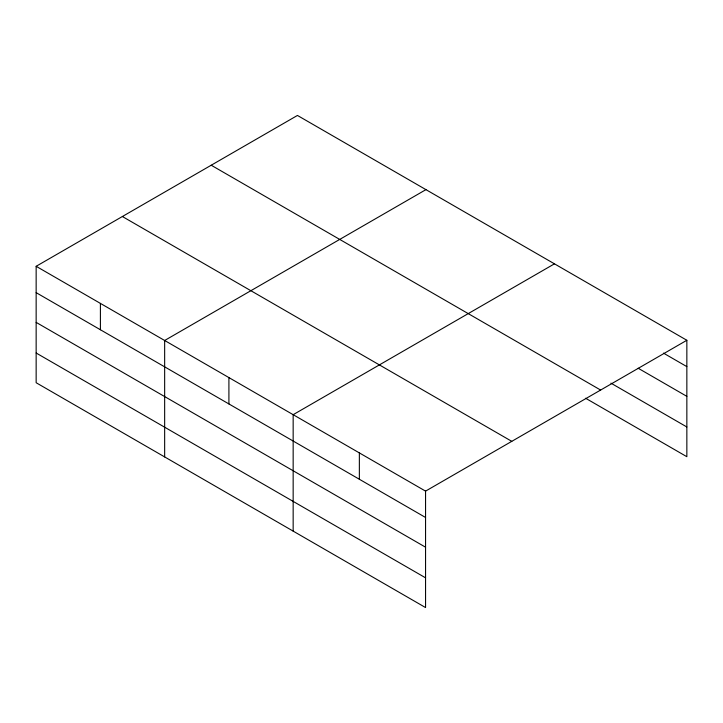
<?xml version="1.0" encoding="UTF-8"?>
<svg xmlns="http://www.w3.org/2000/svg" width="723" height="723" viewBox="0 0 723 723"><rect width="100%" height="100%" fill="white"/><g stroke="black" fill="none" stroke-linecap="round" stroke-linejoin="round"><path stroke-width="1.08" d="M585.603 398.246L686.85 456.701L686.85 340.271L297.442 115.445L36.15 266.299L36.15 382.729L425.558 607.555L425.558 491.125L36.15 266.299M425.946 189.634L164.654 340.488L164.654 456.927M554.451 263.832L293.158 414.686L293.158 531.116M425.558 491.125L686.85 340.271M663.488 353.131L686.85 366.624M638.174 368.242L686.85 396.349M610.917 383.136L686.85 426.977M211.215 165.224L600.623 390.049M122.377 216.52L511.785 441.337M36.15 292.652L425.558 517.478M36.15 322.377L425.558 547.203M36.15 353.005L425.558 577.831M359.358 452.905L359.358 479.259M228.911 377.587L228.911 403.94M100.407 303.398L100.407 329.751"/></g></svg>
